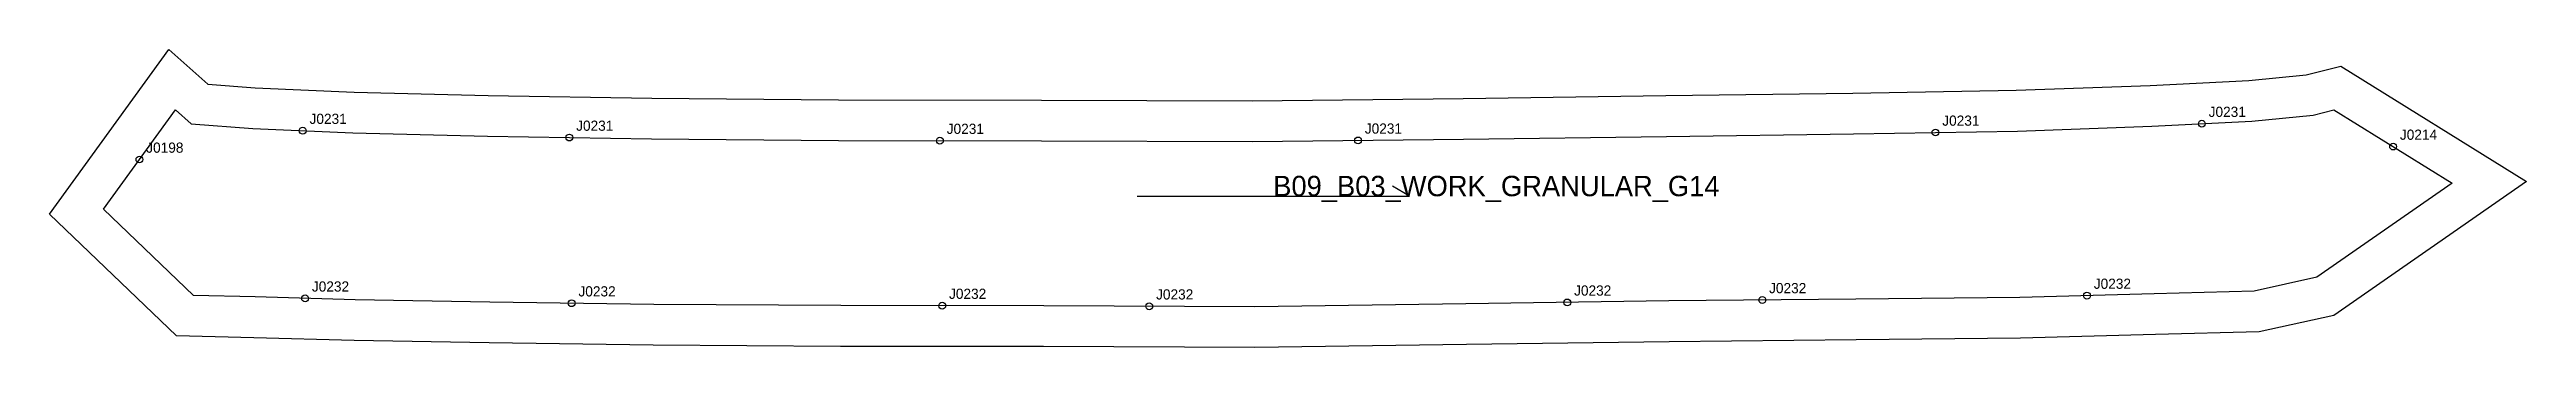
# Model space of a CAD drawing. Header units: millimetres. Extents: x -37 to 691, y -70 to 18.
import ezdxf

# ---------------------------------------------------------------- set-up
doc = ezdxf.new("R2010")
doc.units = ezdxf.units.MM
for name, color, linetype in [('CUT', 1, 'Continuous'), ('GRAIN', 3, 'Continuous'), ('LABEL', 7, 'Continuous'), ('NOTCH', 2, 'Continuous'), ('SEW', 5, 'Continuous')]:
    doc.layers.add(name, color=color, linetype=linetype)

msp = doc.modelspace()

# ---------------------------------------------------------------- linework, layer by layer
at = {"layer": 'CUT'}
msp.add_lwpolyline([(-1.94, 17.8), (9.56, 7.55), (23.43, 6.49), (52.51, 5.22), (91.88, 4.25), (139.96, 3.44), (194.82, 2.98), (254.41, 2.87), (316.33, 2.68), (378.22, 3.35), (437.81, 4.2), (492.73, 4.91), (540.73, 5.76), (580.05, 7.2), (609.01, 8.63), (625.9, 10.33), (636.06, 12.88), (690.59, -21.03), (633.96, -60.49), (612.07, -65.28), (581.59, -66.11), (541.97, -67.23), (493.71, -67.68), (438.8, -68.25), (379.22, -69.08), (317.12, -69.96), (255.02, -69.65), (195.39, -69.6), (140.37, -69.24), (92.13, -68.57), (52.51, -67.89), (23.09, -67.06), (0.36, -66.5), (-36.96, -30.65), (-1.94, 17.8)], close=True, dxfattribs=at)
at = {"layer": 'GRAIN'}
for p, q in [((282.47, -25.41), (362.47, -25.41)), ((362.47, -25.41), (357.47, -22.41))]:
    msp.add_line(p, q, dxfattribs=at)
at = {"layer": 'NOTCH'}
for centre in [(37.41, -6.13), (115.72, -8.15), (516.99, -6.66), (595.24, -4.07), (-10.56, -14.61), (224.57, -9.07), (347.38, -8.99), (651.41, -10.8), (38.1, -55.48), (116.4, -56.91), (225.25, -57.63), (286.06, -57.81), (408.85, -56.67), (466.12, -55.96), (561.5, -54.67)]:
    msp.add_circle(centre, 1, dxfattribs=at)
at = {"layer": 'SEW'}
msp.add_lwpolyline([(0, 0), (4.61, -4.1), (22.71, -5.49), (52.1, -6.78), (91.64, -7.75), (139.81, -8.56), (194.76, -9.02), (254.38, -9.13), (316.38, -9.32), (378.37, -8.65), (437.98, -7.8), (492.91, -7.09), (541.06, -6.23), (580.56, -4.79), (609.91, -3.34), (627.97, -1.53), (634.04, 0), (668.78, -21.6), (629.06, -49.28), (610.61, -53.31), (581.25, -54.12), (541.75, -55.23), (493.59, -55.68), (438.66, -56.25), (379.05, -57.09), (317.06, -57.96), (255.06, -57.65), (195.44, -57.6), (140.49, -57.24), (92.32, -56.57), (52.79, -55.9), (23.41, -55.06), (5.32, -54.62), (-21.12, -29.23)], close=True, dxfattribs=at)

# ---------------------------------------------------------------- texts
at = {"layer": 'LABEL'}
for s, height, p in [('J0231', 3, (597.24, -2.07)), ('J0231', 3, (39.41, -4.13)), ('J0231', 3, (117.72, -6.15)), ('J0231', 3, (226.57, -7.07)), ('J0231', 3, (349.38, -6.99)), ('J0231', 3, (518.99, -4.66)), ('J0214', 3, (653.41, -8.8)), ('J0198', 3, (-8.56, -12.61)), ('B09_B03_WORK_GRANULAR_G14', 6, (322.47, -25.41)), ('J0232', 3, (40.1, -53.48)), ('J0232', 3, (468.12, -53.96)), ('J0232', 3, (563.5, -52.67)), ('J0232', 3, (118.4, -54.91)), ('J0232', 3, (227.25, -55.63)), ('J0232', 3, (288.06, -55.81)), ('J0232', 3, (410.85, -54.67))]:
    msp.add_text(s, height=height, dxfattribs=at).set_placement(p)

doc.saveas('drawing.dxf')
